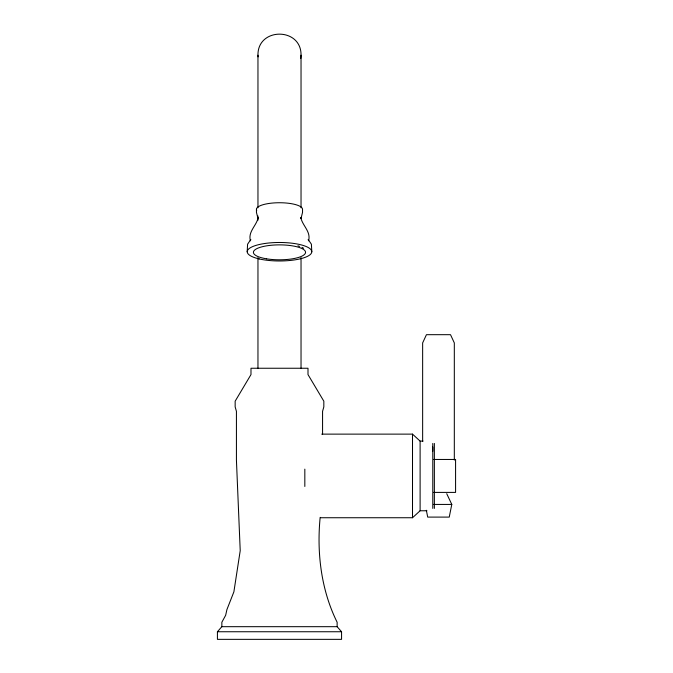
<?xml version="1.0" encoding="UTF-8"?>
<svg xmlns="http://www.w3.org/2000/svg" width="673" height="673" viewBox="0 0 673 673"><rect width="100%" height="100%" fill="white"/><g stroke="black" fill="none" stroke-linecap="round" stroke-linejoin="round"><path stroke-width="1.01" d="M321.711 434.127L412.507 434.127L412.507 517.739L320.668 517.739M432.781 451.297L432.781 446.965M320.163 517.36C316.655 552.962 321.198 590.171 337.131 622.247L337.131 626.681L341.564 631.745L341.564 639.35L217.421 639.35L217.421 631.745L221.854 626.681L221.854 622.247L225.657 615.282L226.919 609.578L233.884 591.845L240.219 550.674L236.425 460.096L236.425 411.321L235.155 406.887L235.155 401.184L250.987 374.583L250.987 368.249L307.998 368.249L307.998 374.583L323.831 401.184L323.831 406.887L322.569 411.321L322.569 434.152M257.961 207.806L257.961 55.186C257.473 27.147 301.512 27.147 301.033 55.186L301.033 207.806M300.764 58.551L301.033 55.186M446.712 493.662L451.785 504.43L449.244 517.1L427.708 517.1L426.346 510.277M412.507 517.739L420.112 510.765L426.934 510.765M412.507 434.127L420.112 441.093L423.031 441.093M433.538 459.457L455.579 459.457L455.579 492.4L433.538 492.4M433.387 504.43L451.785 504.43M221.854 626.681L337.131 626.681M217.421 631.745L341.564 631.745M257.961 55.186L258.087 56.868M454.317 460.122L454.317 342.91L450.515 334.683L426.446 334.683L422.644 342.91L422.644 441.286M434.363 443.448L434.363 508.409M432.781 443.448L432.781 508.409M420.112 441.093L420.112 510.765M311.801 251.727L311.397 244.215L308.209 239.504L308.571 240.808C311.195 231.588 302.446 225.791 300.764 217.48L301.033 218.439L302.539 212.374L302.539 209.337A23.042 6.595 0 0 0 277.688 202.758A23.042 6.595 0 0 0 256.733 210.371M304.827 469.131L304.827 486.461M301.033 257.582L301.033 368.249M257.961 215.999L257.961 220.189M257.961 257.582L257.961 368.249M256.447 209.337L256.447 212.374L257.961 218.439L258.222 217.48C256.539 225.791 247.79 231.588 250.423 240.808L250.777 239.504L247.588 244.215L247.193 251.727M297.92 245.847A26.062 7.462 0 0 1 299.636 246.394M302.059 247.395A26.062 7.462 0 0 1 303.565 248.27M259.164 258.92A32.304 9.254 0 0 0 311.397 253.174A32.304 9.254 0 0 0 267.913 243.096A32.304 9.254 0 0 0 259.164 258.92M266.458 258.802A26.062 7.462 0 0 0 305.55 252.341A26.062 7.462 0 0 0 266.466 245.872A26.062 7.462 0 0 0 266.458 258.802"/></g></svg>
